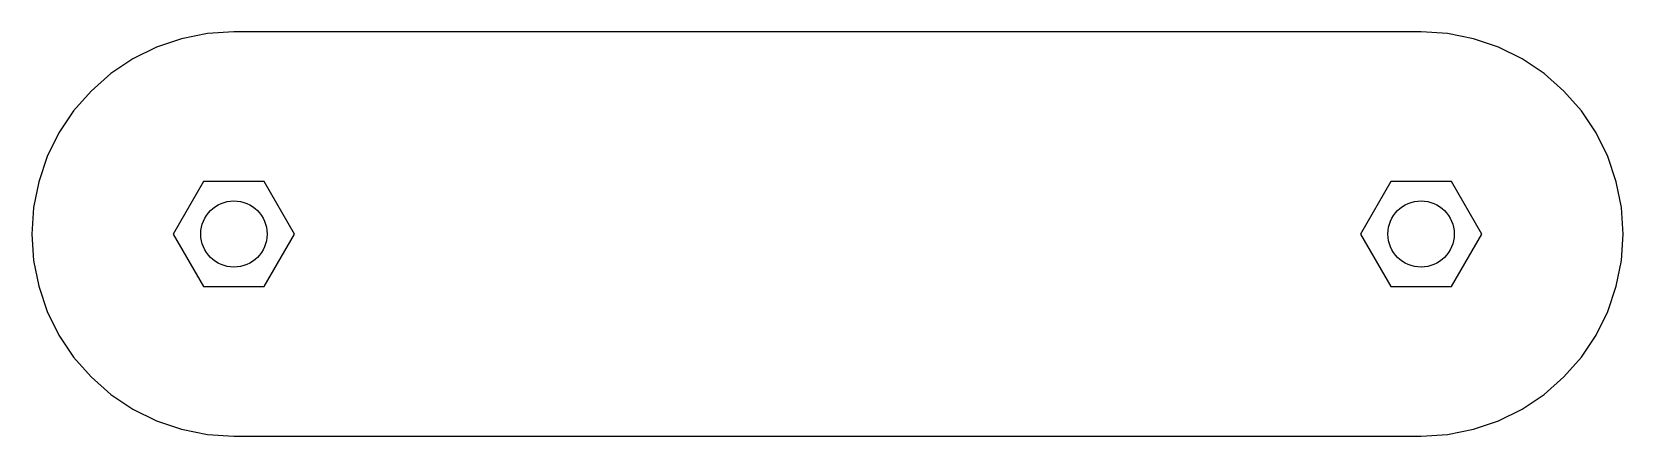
# Model space of a CAD drawing. Header units: millimetres. Extents: x -25 to 172, y -25 to 25.
import ezdxf

# ---------------------------------------------------------------- set-up
doc = ezdxf.new("R2010")
doc.units = ezdxf.units.MM

msp = doc.modelspace()

# ---------------------------------------------------------------- linework, layer by layer
at = {"layer": 'CUT'}
for p, q in [((-6.471, 24.148), (-9.567, 23.097)), ((-3.263, 24.786), (-6.471, 24.148)), ((0, 25), (-3.263, 24.786)), ((146.85, 25), (0, 25)), ((150.113, 24.786), (146.85, 25)), ((153.321, 24.148), (150.113, 24.786)), ((156.417, 23.097), (153.321, 24.148)), ((-9.567, 23.097), (-12.5, 21.651)), ((159.35, 21.651), (156.417, 23.097)), ((-15.219, 19.834), (-17.678, 17.678)), ((-12.5, 21.651), (-15.219, 19.834)), ((162.069, 19.834), (159.35, 21.651)), ((164.528, 17.678), (162.069, 19.834)), ((-17.678, 17.678), (-19.834, 15.219)), ((166.684, 15.219), (164.528, 17.678)), ((-19.834, 15.219), (-21.651, 12.5)), ((168.501, 12.5), (166.684, 15.219)), ((-21.651, 12.5), (-23.097, 9.567)), ((169.947, 9.567), (168.501, 12.5)), ((-23.097, 9.567), (-24.148, 6.471)), ((170.998, 6.471), (169.947, 9.567)), ((-24.148, 6.471), (-24.786, 3.263)), ((171.636, 3.263), (170.998, 6.471)), ((-24.786, 3.263), (-25, 0)), ((171.85, 0), (171.636, 3.263)), ((-25, 0), (-24.786, -3.263)), ((171.636, -3.263), (171.85, 0)), ((-24.786, -3.263), (-24.148, -6.471)), ((170.998, -6.471), (171.636, -3.263)), ((-24.148, -6.471), (-23.097, -9.567)), ((169.947, -9.567), (170.998, -6.471)), ((-23.097, -9.567), (-21.651, -12.5)), ((168.501, -12.5), (169.947, -9.567)), ((-21.651, -12.5), (-19.834, -15.219)), ((166.684, -15.219), (168.501, -12.5)), ((-19.834, -15.219), (-17.678, -17.678)), ((164.528, -17.678), (166.684, -15.219)), ((-17.678, -17.678), (-15.219, -19.834)), ((162.069, -19.834), (164.528, -17.678)), ((-15.219, -19.834), (-12.5, -21.651)), ((-12.5, -21.651), (-9.567, -23.097)), ((156.417, -23.097), (159.35, -21.651)), ((159.35, -21.651), (162.069, -19.834)), ((-9.567, -23.097), (-6.471, -24.148)), ((153.321, -24.148), (156.417, -23.097)), ((-6.471, -24.148), (-3.263, -24.786)), ((-3.263, -24.786), (0, -25)), ((0, -25), (146.85, -25)), ((146.85, -25), (150.113, -24.786)), ((150.113, -24.786), (153.321, -24.148))]:
    msp.add_line(p, q, dxfattribs=at)
for centre in [(0, 0), (146.85, 0)]:
    msp.add_circle(centre, 4.1, dxfattribs=at)
at = {"layer": 'HEX-INNER-LAYER'}
for p, q in [((143.097, 6.5), (139.344, 0)), ((150.603, 6.5), (143.097, 6.5)), ((154.356, 0), (150.603, 6.5)), ((139.344, 0), (143.097, -6.5)), ((150.603, -6.5), (154.356, 0)), ((143.097, -6.5), (150.603, -6.5))]:
    msp.add_line(p, q, dxfattribs=at)
at = {"layer": 'HEX-OUTER-LAYER'}
for p, q in [((-3.753, 6.5), (-7.506, 0)), ((3.753, 6.5), (-3.753, 6.5)), ((7.506, 0), (3.753, 6.5)), ((-7.506, 0), (-3.753, -6.5)), ((3.753, -6.5), (7.506, 0)), ((-3.753, -6.5), (3.753, -6.5))]:
    msp.add_line(p, q, dxfattribs=at)

doc.saveas('drawing.dxf')
